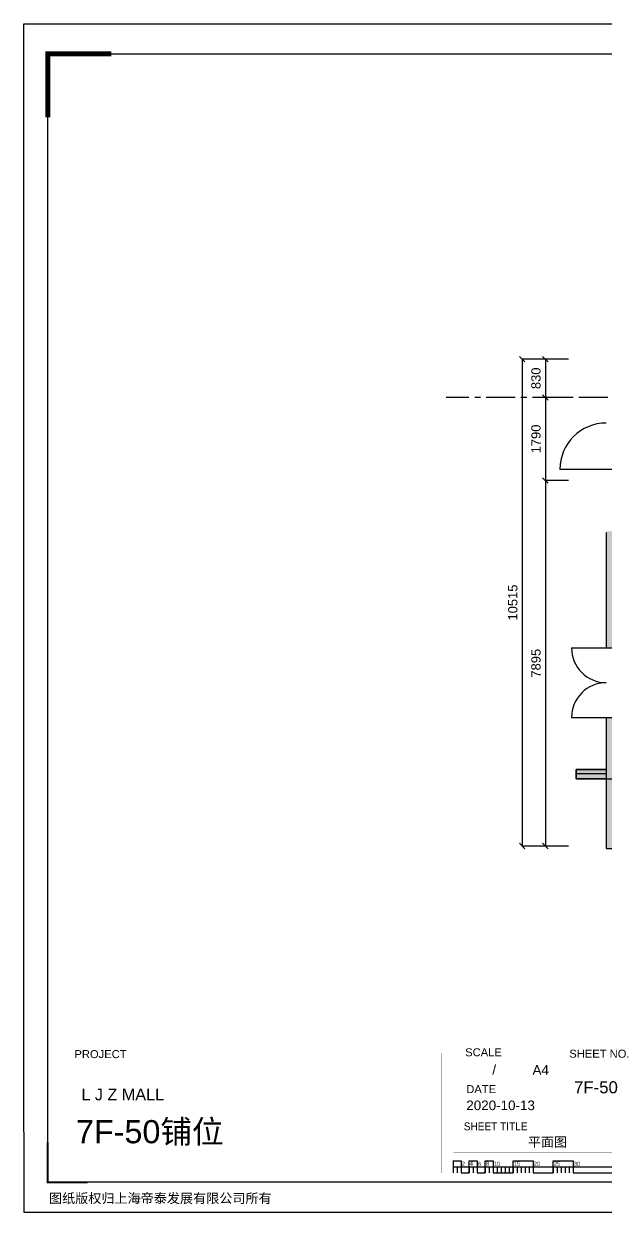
# Model space of a CAD drawing. Header units: inches. Extents: x -17552 to 18736, y -11730 to 13931.
# Drawn here: x -17552 to -4974, y -11730 to 13931 of the extents above; entities that cross this region are included whole.
import ezdxf
from ezdxf.enums import TextEntityAlignment as Align

# ---------------------------------------------------------------- set-up
doc = ezdxf.new("R2010")
doc.units = ezdxf.units.IN
doc.header["$MEASUREMENT"] = 0
doc.linetypes.add('CENTER', pattern=[2, 1.25, -0.25, 0.25, -0.25])
for name, color, linetype in [('DIM', 3, 'Continuous'), ('I—隔墙—砖墙', 210, 'Continuous'), ('L01-DR', 1, 'Continuous'), ('L07-DR', 1, 'Continuous'), ('L07-WAL', 2, 'Continuous'), ('墙体', 7, 'Continuous'), ('建-填充', 9, 'Continuous'), ('轴线', 10, 'CENTER')]:
    doc.layers.add(name, color=color, linetype=linetype)
doc.styles.get("Standard").update_dxf_attribs({"font": 'arial.ttf'})
doc.dimstyles.new('DIM-200MM', dxfattribs={"dimtxt": 200, "dimasz": 120, "dimexe": 10, "dimexo": 100, "dimgap": 100, "dimtad": 1, "dimdec": 0, "dimrnd": 5, "dimzin": 1, "dimdsep": 46, "dimtxsty": 'Standard', "dimblk": 'OBLIQUE', "dimcen": 0.5, "dimdle": 1, "dimclrd": 256, "dimclre": 256, "dimclrt": 7, "dimaunit": 1, "dimadec": 0, "dimazin": 0, "dimtfac": 1, "dimtdec": 0, "dimtix": 1, "dimtmove": 2, "dimatfit": 3, "dimfxl": 0, "dimtolj": 1, "dimtzin": 1, "dimarcsym": 0})

# ---------------------------------------------------------------- blocks, each defined once
blk = doc.blocks.new('_Oblique')
at = {"color": 0, "linetype": 'ByBlock', "lineweight": -2}
blk.add_line((-0.5, -0.5), (0.5, 0.5), dxfattribs=at)
blk = doc.blocks.new('*D7')
at = {"layer": 'DEFPOINTS', "color": 0, "transparency": 16777216}
for p in [(-5231, 4070), (-6289, -3823), (-5231, -3823)]:
    blk.add_point(p, dxfattribs=at)
at = {"layer": 'DIM', "lineweight": -2, "transparency": 16777216}
for p, q in [((-5789, 4070), (-6299, 4070)), ((-6289, 4071), (-6289, -3824)), ((-5789, -3823), (-6299, -3823))]:
    blk.add_line(p, q, dxfattribs=at)
at = {"layer": 'DIM', "lineweight": -2, "transparency": 16777216, "xscale": 120, "yscale": 120, "zscale": 120}
for p, rotation in [((-6289, 4070), 90), ((-6289, -3823), 270)]:
    blk.add_blockref('_Oblique', p, dxfattribs=dict(at, rotation=rotation))
at = {"layer": 'DIM', "color": 7, "transparency": 16777216, "insert": (-6491, 124), "char_height": 200, "attachment_point": 5, "rotation": 90}
blk.add_mtext('\\A1;7895', dxfattribs=at)
blk = doc.blocks.new('*D25')
at = {"layer": 'DEFPOINTS', "color": 0, "transparency": 16777216}
for p in [(-5265, 6690), (-6289, 5861), (-5265, 5861)]:
    blk.add_point(p, dxfattribs=at)
at = {"layer": 'DIM', "lineweight": -2, "transparency": 16777216}
for p, q in [((-5789, 6690), (-6299, 6690)), ((-6289, 6691), (-6289, 5860)), ((-5789, 5861), (-6299, 5861))]:
    blk.add_line(p, q, dxfattribs=at)
at = {"layer": 'DIM', "lineweight": -2, "transparency": 16777216, "xscale": 120, "yscale": 120, "zscale": 120}
for p, rotation in [((-6289, 6690), 90), ((-6289, 5861), 270)]:
    blk.add_blockref('_Oblique', p, dxfattribs=dict(at, rotation=rotation))
at = {"layer": 'DIM', "color": 7, "transparency": 16777216, "insert": (-6491, 6276), "char_height": 200, "attachment_point": 5, "rotation": 90}
blk.add_mtext('\\A1;830', dxfattribs=at)
blk = doc.blocks.new('*D26')
at = {"layer": 'DEFPOINTS', "color": 0, "transparency": 16777216}
for p in [(-5265, 5861), (-6289, 4070), (-5265, 4070)]:
    blk.add_point(p, dxfattribs=at)
at = {"layer": 'DIM', "lineweight": -2, "transparency": 16777216}
for p, q in [((-5789, 5861), (-6299, 5861)), ((-6289, 5862), (-6289, 4069)), ((-5789, 4070), (-6299, 4070))]:
    blk.add_line(p, q, dxfattribs=at)
at = {"layer": 'DIM', "lineweight": -2, "transparency": 16777216, "xscale": 120, "yscale": 120, "zscale": 120}
for p, rotation in [((-6289, 5861), 90), ((-6289, 4070), 270)]:
    blk.add_blockref('_Oblique', p, dxfattribs=dict(at, rotation=rotation))
at = {"layer": 'DIM', "color": 7, "transparency": 16777216, "insert": (-6491, 4966), "char_height": 200, "attachment_point": 5, "rotation": 90}
blk.add_mtext('\\A1;1790', dxfattribs=at)
blk = doc.blocks.new('*D27')
at = {"layer": 'DEFPOINTS', "color": 0, "transparency": 16777216}
for p in [(-5265, 6690), (-6789, -3823), (-5167, -3823)]:
    blk.add_point(p, dxfattribs=at)
at = {"layer": 'DIM', "lineweight": -2, "transparency": 16777216}
for p, q in [((-6289, 6690), (-6799, 6690)), ((-6789, 6691), (-6789, -3824)), ((-6289, -3823), (-6799, -3823))]:
    blk.add_line(p, q, dxfattribs=at)
at = {"layer": 'DIM', "lineweight": -2, "transparency": 16777216, "xscale": 120, "yscale": 120, "zscale": 120}
for p, rotation in [((-6789, 6690), 90), ((-6789, -3823), 270)]:
    blk.add_blockref('_Oblique', p, dxfattribs=dict(at, rotation=rotation))
at = {"layer": 'DIM', "color": 7, "transparency": 16777216, "insert": (-6991, 1434), "char_height": 200, "attachment_point": 5, "rotation": 90}
blk.add_mtext('\\A1;10515', dxfattribs=at)

msp = doc.modelspace()

# ---------------------------------------------------------------- hatches: boundary and pattern name
at = {"layer": '建-填充'}
h = msp.add_hatch(color=256, dxfattribs=at)
h.dxf.hatch_style = 1
h.paths.add_polyline_path([(-4774.1, -1046.6), (-4974.1, -1046.6), (-4974.1, -2173.9), (-5624.1, -2173.9), (-5624.1, -2373.9), (-4974.1, -2373.9), (-4974.1, -3873.9), (-4774.1, -3873.9)])
h.paths.add_polyline_path([(-4974.1, 453.4), (-4774.1, 453.4), (-4774.1, 2970.3), (-4974.1, 2970.3)])

# ---------------------------------------------------------------- linework, layer by layer
at = {"color": 8}
msp.add_line((-8277.2, -10748.5), (-3957.2, -10748.5), dxfattribs=at)
for points in [[(-17552.2, -10001.8), (-17552.2, 13931), (17007.8, 13931)], [(-17552.2, -10001.8), (-17552.2, -11729.8), (17007.8, -11729.8)], [(-8277.2, -10618.9), (-8277.2, -10878.1)], [(-8104.4, -10748.5), (-8104.4, -10878.1)], [(-6549.2, -10748.5), (-6549.2, -10878.1)], [(-6117.2, -10748.5), (-6117.2, -10878.1)]]:
    msp.add_lwpolyline(points)
for points, const_width in [([(-17033.8, 11910.8), (-17033.8, 13283), (-15661.5, 13283)], 103.7), ([(-15315, -8290.3), (-8523.6, -8290.3), (-8523.6, -10881.8), (-16833.8, -10881.8), (-16833.8, -8290.3), (-16544.1, -8290.3)], 4.32), ([(-7150.6, -8290.3), (-6160.4, -8290.3), (-6160.4, -8895.1), (-8277.2, -8895.1), (-8277.2, -8290.3), (-8061.2, -8290.3)], 4.32), ([(-6604.8, -8463.6), (-6604.8, -8848.8)], 4.32), ([(-4463.2, -8290.3), (-3957.2, -8290.3), (-3957.2, -9672.7), (-6030.8, -9672.7), (-6030.8, -8290.3), (-5858, -8290.3)], 4.32), ([(-7285.4, -9067.9), (-6160.4, -9067.9), (-6160.4, -9672.7), (-8277.2, -9672.7), (-8277.2, -9067.9), (-8061.2, -9067.9)], 4.32), ([(-6596.3, -9845.5), (-3957.2, -9845.5), (-3957.2, -10441.5), (-8277.2, -10441.5), (-8277.2, -9845.5), (-8061.2, -9845.5)], 4.32), ([(-17033.8, -10217.8), (-17033.8, -11081.8), (-16169.8, -11081.8)], 43.2), ([(-8104.4, -10618.9), (-8104.4, -10748.5)], 8.64), ([(-7931.6, -10618.9), (-7931.6, -10748.5)], 8.64), ([(-7758.8, -10618.9), (-7758.8, -10748.5)], 8.64), ([(-7586, -10618.9), (-7586, -10748.5)], 8.64), ([(-7413.2, -10618.9), (-7413.2, -10748.5)], 8.64), ([(-6981.2, -10618.9), (-6981.2, -10748.5)], 8.64), ([(-6549.2, -10618.9), (-6549.2, -10748.5)], 8.64), ([(-6117.2, -10618.9), (-6117.2, -10748.5)], 8.64), ([(-5685.2, -10618.9), (-5685.2, -10748.5)], 8.64)]:
    msp.add_lwpolyline(points, dxfattribs=dict(const_width=const_width))
msp.add_lwpolyline([(-17033.8, 13283), (18217.4, 13283), (18217.4, -11081.8), (-17033.8, -11081.8)], close=True)
for points in [[(-8277.2, -10618.9), (-8104.4, -10618.9), (-8104.4, -10878.1), (-7931.6, -10878.1), (-7931.6, -10618.9), (-7758.8, -10618.9), (-7758.8, -10878.1), (-7586, -10878.1), (-7586, -10618.9), (-7413.2, -10618.9), (-7413.2, -10878.1), (-6981.2, -10878.1), (-6981.2, -10618.9), (-6549.2, -10618.9), (-6549.2, -10878.1), (-6117.2, -10878.1), (-6117.2, -10618.9), (-5685.2, -10618.9), (-5685.2, -10878.1), (-4821.2, -10878.1), (-4821.2, -10618.9), (-3957.2, -10618.9)], [(-8190.8, -10748.5), (-8190.8, -10878.1)], [(-7931.6, -10748.5), (-7931.6, -10878.1)], [(-7845.2, -10748.5), (-7845.2, -10878.1)], [(-7758.8, -10748.5), (-7758.8, -10878.1)], [(-7586, -10748.5), (-7586, -10878.1)], [(-7499.6, -10748.5), (-7499.6, -10878.1)], [(-7413.2, -10748.5), (-7413.2, -10878.1)], [(-7326.8, -10748.5), (-7326.8, -10878.1)], [(-7240.4, -10748.5), (-7240.4, -10878.1)], [(-7154, -10748.5), (-7154, -10878.1)], [(-7067.6, -10748.5), (-7067.6, -10878.1)], [(-6981.2, -10748.5), (-6981.2, -10878.1)], [(-6894.8, -10748.5), (-6894.8, -10878.1)], [(-6808.4, -10748.5), (-6808.4, -10878.1)], [(-6722, -10748.5), (-6722, -10878.1)], [(-6635.6, -10748.5), (-6635.6, -10878.1)], [(-6030.8, -10748.5), (-6030.8, -10878.1)], [(-5944.4, -10748.5), (-5944.4, -10878.1)], [(-5858, -10748.5), (-5858, -10878.1)], [(-5771.6, -10748.5), (-5771.6, -10878.1)], [(-5685.2, -10748.5), (-5685.2, -10878.1)]]:
    msp.add_lwpolyline(points, dxfattribs=at)
at = {"layer": 'I—隔墙—砖墙', "color": 7, "linetype": 'ByBlock'}
msp.add_lwpolyline([(-4974.1, -1046.6), (-4974.1, -2173.9), (-5624.1, -2173.9), (-5624.1, -2373.9), (-4974.1, -2373.9), (-4974.1, -3873.9), (-4774.1, -3873.9), (-4774.1, -1046.6)], dxfattribs=at)
at = {"layer": 'L01-DR', "color": 4}
msp.add_line((-4854.1, 4310.3), (-5974.1, 4310.3), dxfattribs=at)
msp.add_arc((-4974.1, 4310.3), 1000, 90, 180, dxfattribs=at)
at = {"layer": 'L07-DR', "color": 4}
for p, q in [((-5724.1, 453.4), (-4774.1, 453.4)), ((-5724.1, -1046.6), (-4774.1, -1046.6))]:
    msp.add_line(p, q, dxfattribs=at)
for centre, start, end in [((-4974.1, 453.4), 180, 270), ((-4974.1, -1046.6), 90, 180)]:
    msp.add_arc(centre, 750, start, end, dxfattribs=at)
at = {"layer": 'L07-WAL', "color": 7}
for p, q in [((-5624.1, -2253.9), (-4974.1, -2253.9)), ((-5624.1, -2373.9), (-4854.1, -2373.9))]:
    msp.add_line(p, q, dxfattribs=at)
msp.add_lwpolyline([(-5624.1, -2173.9), (-4974.1, -2173.9), (-4974.1, -2373.9), (-5624.1, -2373.9)], close=True, dxfattribs=at)
at = {"layer": '墙体'}
msp.add_line((-4974.1, 2950.3), (-4974.1, 453.4), dxfattribs=at)
at = {"layer": '轴线', "ltscale": 500}
msp.add_line((13059.8, 5860.8), (-8427.7, 5860.8), dxfattribs=at)

# ---------------------------------------------------------------- texts
for s, height, p in [('SCALE', 172.8, (-8020.2, -8362.7)), ('PROJECT', 172.8, (-16458.3, -8402.1)), ('SHEET NO.', 172.8, (-5772.5, -8393.5)), ('A4', 207.36, (-6566.1, -8760.9)), ('DATE', 172.8, (-7996.5, -9158.1)), ('2', 86.4, (-8092.6, -10725.7)), ('4', 86.4, (-7919.8, -10725.7)), ('6', 86.4, (-7747, -10725.7)), ('8', 86.4, (-7574.2, -10725.7)), ('10', 86.4, (-7401.4, -10725.7)), ('15', 86.4, (-6969.4, -10725.7)), ('20', 86.4, (-6537.4, -10725.7)), ('25', 86.4, (-6105.4, -10725.7)), ('30', 86.4, (-5673.4, -10725.7)), ('图纸版权归上海帝泰发展有限公司所有', 207.36, (-17007.3, -11532))]:
    msp.add_text(s, height=height).set_placement(p)
at = {"width": 0.9}
msp.add_text('SHEET TITLE', height=172.8, dxfattribs=at).set_placement((-8050.9, -9961.8))
at = {"insert": (-16308.1, -9062.6), "char_height": 250, "attachment_point": 1}
msp.add_mtext_dynamic_manual_height_columns('L J Z MALL', width=6808.082, gutter_width=1, heights=[0], dxfattribs=at)
for tag, text, p in [('/', 'AS NOTED', (-7353.6, -8757.7)), ('2020-10-13', '2020-7-22', (-6514.3, -9525.7))]:
    msp.add_attdef(tag, text=text, height=207.36).set_placement(p, align=Align.RIGHT)
for tag, p, s, height in [('7F-50', (-5668.9, -9161.2), 'SHEET NO.', 259.2), ('7F-50铺位', (-16425.2, -10240.6), '###############', 500), ('平面图', (-6667.1, -10316.4), 'SHEET-TITLE', 207.36)]:
    msp.add_attdef(tag, p, s, height=height)

# ---------------------------------------------------------------- dimensions: what is measured, and where the dimension line sits
at = {"layer": 'DIM'}
for base, p1, p2, picture, middle in [((-6788.6766, -3823.1975), (-5265.1095, 6690.3376), (-5166.9675, -3823.1975), '*D27', (-6990.7912, 1433.57)), ((-6288.6766, 5860.8221), (-5265.1095, 6690.3376), (-5265.1095, 5860.8221), '*D25', (-6490.8594, 6275.5799)), ((-6288.6766, 4070.3375), (-5265.1095, 5860.8221), (-5265.1095, 4070.3375), '*D26', (-6490.7912, 4965.5798)), ((-6288.6766, -3823.1975), (-5230.5345, 4070.3375), (-5230.5345, -3823.1975), '*D7', (-6490.7912, 123.57))]:
    dim = msp.add_linear_dim(base=base, p1=p1, p2=p2, angle=90, dimstyle='DIM-200MM', dxfattribs=at)
    dim.commit()
    dim.dimension.update_dxf_attribs({"geometry": picture, "text_midpoint": middle})

doc.saveas('drawing.dxf')
